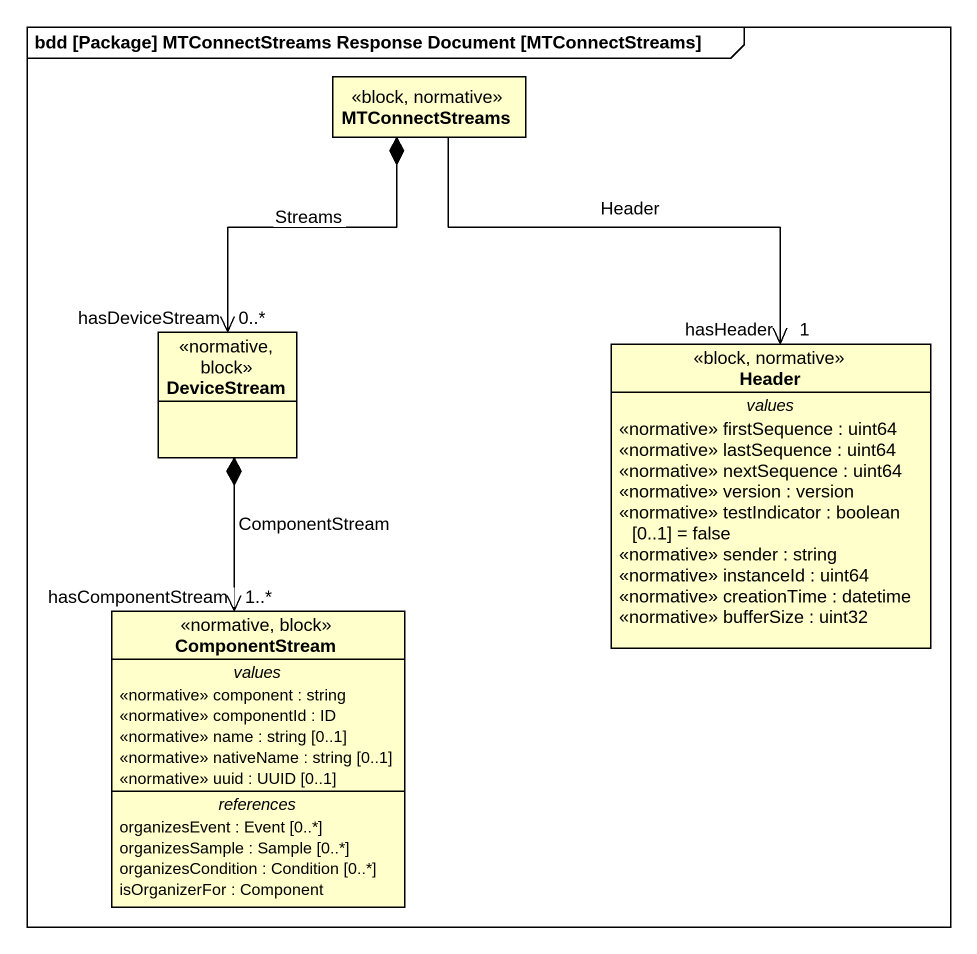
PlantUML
@startuml
mainframe bdd [Package] MTConnectStreams Response Document [MTConnectStreams]
hide circle
hide empty members
class MTConnectStreams <<block, normative>>
class DeviceStream <<normative, block>>
class "Header" as Header_ <<block, normative>> {
  -- values --
  <<normative>> firstSequence : uint64
  <<normative>> lastSequence : uint64
  <<normative>> nextSequence : uint64
  <<normative>> version : version
  <<normative>> testIndicator : boolean [0..1] = false
  <<normative>> sender : string
  <<normative>> instanceId : uint64
  <<normative>> creationTime : datetime
  <<normative>> bufferSize : uint32
}
class ComponentStream <<normative, block>> {
  -- values --
  <<normative>> component : string
  <<normative>> componentId : ID
  <<normative>> name : string [0..1]
  <<normative>> nativeName : string [0..1]
  <<normative>> uuid : UUID [0..1]
  -- references --
  organizesEvent : Event [0..*]
  organizesSample : Sample [0..*]
  organizesCondition : Condition [0..*]
  isOrganizerFor : Component
}
MTConnectStreams --> "hasHeader\n1" Header_ : Header
DeviceStream "hasDeviceStream\n0..*" <-up-* MTConnectStreams : Streams
ComponentStream "hasComponentStream\n1..*" <-up-* DeviceStream : ComponentStream
@enduml
